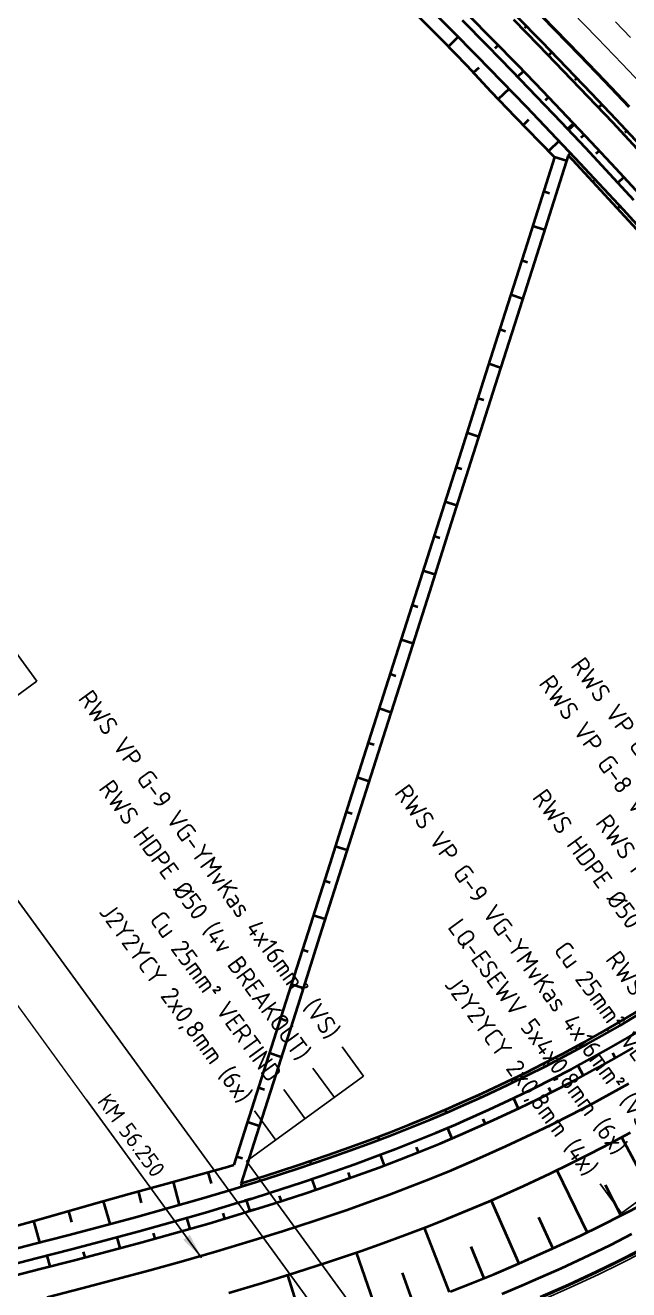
# Model space of a CAD drawing. Header units: metres. Extents: x 134219 to 139178, y 438661 to 444352.
# Drawn here: x 135440.9 to 135524.2, y 442747.4 to 442922.2 of the extents above; entities that cross this region are included whole.
import ezdxf
from ezdxf.enums import TextEntityAlignment as Align

# ---------------------------------------------------------------- set-up
doc = ezdxf.new("R2010")
doc.units = ezdxf.units.M
doc.linetypes.add('13strp', pattern=[4, 1, -3])
doc.linetypes.add('39strp', pattern=[12, 3, -9])
for name, color, linetype, lineweight in [('N-WE-AM-KILOMETRERING-S', 7, 'Continuous', 25), ('N-WE-KL-ET_LS_OV_KABEL-T25', 7, 'Continuous', 25), ('Utd-geleiderail-nw', 8, 'glm a2ee v014$0$f2m40080', 35), ('Utd-ondergr-nw', 8, '13strp', 35), ('X-XX-AL-AANPIJLING-G', 7, 'Continuous', 18), ('X-XX-AL-AANPIJLING-S', 7, 'Continuous', 25)]:
    doc.layers.add(name, color=color, linetype=linetype, lineweight=lineweight)
doc.layers.add('N-WE-KL-MONITORING-T25', color=2, linetype='Continuous')
doc.layers.add('Utd-weg-nw', color=8, linetype='Continuous')
doc.styles.add('ISO18', font='NLCS-ISO.ttf')
doc.styles.add('ISO25', font='NLCS-ISO.ttf')
doc.styles.add('NLCS-ISO', font='NLCS-ISO.ttf')
doc.linetypes.add('glm a2ee v014$0$f2m40080', pattern='A,2,-1,[160,RTW.shx,S=0.5,R=0,X=0,Y=0],-1', length=4)
doc.dimstyles.new('UTD', dxfattribs={"dimtxt": 1.8, "dimasz": 1.8, "dimexe": 0, "dimexo": 0, "dimgap": 0.5, "dimtad": 1, "dimdec": 1, "dimzin": 1, "dimdsep": 46, "dimtxsty": 'ISO18', "dimcen": 2.5, "dimclrd": 256, "dimclre": 256, "dimclrt": 1, "dimadec": 0, "dimazin": 0, "dimtfac": 1, "dimtdec": 1, "dimtmove": 0, "dimatfit": 3, "dimfxl": 0, "dimlwd": -1, "dimlwe": -1, "dimarcsym": 0})

# ---------------------------------------------------------------- blocks, each defined once
blk = doc.blocks.new('SAL-AM_KILOMETRERING-SO')
blk.add_lwpolyline([(-37, 0), (-28, 0), (-10, 0)])
at = {"style": 'ISO25'}
blk.add_text('KM', height=2.25, dxfattribs=at).set_placement((-36, 1))
blk.add_attdef('KM', (-31, 1), '', height=2.25, dxfattribs=at)

msp = doc.modelspace()

# ---------------------------------------------------------------- linework, layer by layer
at = {"layer": 'Utd-geleiderail-nw', "linetype": 'Continuous', "flags": 128}
msp.add_lwpolyline([(135506.77, 442746.79), (135509.81, 442748.08), (135511.05, 442748.62), (135514.94, 442750.35), (135518.79, 442752.15), (135521.75, 442753.58), (135524.68, 442755.06)], dxfattribs=at)
at = {"layer": 'Utd-ondergr-nw', "linetype": 'Continuous', "flags": 128}
for points in [[(135463.1, 442953.65), (135466.74, 442950.4), (135470.35, 442947.13), (135473.95, 442943.83), (135477.52, 442940.51), (135481.06, 442937.16), (135483.52, 442934.81), (135484.58, 442933.79), (135488.09, 442930.39), (135488.42, 442930.07), (135491.57, 442926.98), (135495.03, 442923.54), (135498.47, 442920.09), (135501.88, 442916.6), (135505.2, 442913.02), (135508.55, 442909.48), (135511.97, 442906.01), (135514, 442903.93)], [(135510.59, 442925.18), (135514.05, 442921.64), (135517.49, 442918.09), (135520.91, 442914.52), (135524.31, 442910.93)], [(135496.36, 442924.89), (135499.82, 442921.43), (135503.25, 442917.95), (135506.67, 442914.45), (135510.06, 442910.94), (135513.44, 442907.4), (135516.79, 442903.85), (135513.44, 442907.4), (135516.79, 442903.85), (135520.13, 442900.28), (135523.45, 442896.69), (135526.74, 442893.08)], [(135502.03, 442923.63), (135505.48, 442920.14), (135508.91, 442916.63), (135512.31, 442913.11), (135515.7, 442909.56), (135519.07, 442905.99), (135515.7, 442909.56), (135519.07, 442905.99), (135522.42, 442902.41), (135525.74, 442898.81)], [(135510.54, 442925.13), (135514, 442921.59), (135517.44, 442918.04), (135520.86, 442914.47), (135524.26, 442910.88)], [(135501.23, 442922.84), (135504.68, 442919.35), (135508.1, 442915.85), (135511.5, 442912.33), (135514.89, 442908.78), (135518.25, 442905.22), (135514.89, 442908.78), (135518.25, 442905.22), (135521.59, 442901.64), (135524.92, 442898.04)], [(135508.33, 442922.95), (135511.77, 442919.42), (135515.19, 442915.88), (135518.6, 442912.32), (135521.98, 442908.74), (135525.34, 442905.14)], [(135508.77, 442923.39), (135512.22, 442919.86), (135515.65, 442916.32), (135519.06, 442912.76), (135522.45, 442909.18), (135525.83, 442905.58)], [(135509.89, 442921.8), (135510.12, 442922.02)], [(135500.69, 442920.54), (135499.34, 442919.21)], [(135505.81, 442919), (135506.21, 442919.39)], [(135513.15, 442917.99), (135513.61, 442918.43)], [(135503.52, 442916.28), (135502.81, 442915.61)], [(135508.89, 442915.03), (135509.7, 442915.81)], [(135516.85, 442914.61), (135517.08, 442914.83)], [(135507.72, 442913.37), (135506.21, 442911.95)], [(135512.76, 442911.82), (135513.17, 442912.21)], [(135520.06, 442910.77), (135520.53, 442911.21)], [(135510.41, 442909.07), (135509.67, 442908.34)], [(135515.8, 442907.82), (135516.61, 442908.59)], [(135515.93, 442907.68), (135516.75, 442908.45)], [(135514.61, 442906.17), (135513.17, 442904.77)], [(135517.68, 442906.64), (135518.09, 442907.03)], [(135523.73, 442907.35), (135523.97, 442907.57)], [(135515.88, 442904.16), (135511.85, 442891.49), (135508.82, 442881.96), (135505.79, 442872.43), (135502.76, 442862.9), (135499.73, 442853.37), (135496.7, 442843.84), (135493.67, 442834.31), (135490.64, 442824.78), (135487.61, 442815.25), (135484.58, 442805.72), (135481.55, 442796.19), (135478.52, 442786.66), (135475.49, 442777.13), (135472.46, 442767.6), (135470.7, 442762.08)], [(135516.21, 442904.47), (135515.88, 442904.16)], [(135515.88, 442904.16), (135516.47, 442903.54), (135519.8, 442899.97), (135523.12, 442896.38), (135526.41, 442892.78)], [(135519.76, 442904.43), (135520.17, 442904.81)], [(135514, 442903.93), (135510.21, 442892.01), (135507.18, 442882.48), (135504.15, 442872.95), (135501.12, 442863.42), (135498.09, 442853.89), (135495.06, 442844.36), (135492.03, 442834.83), (135489, 442825.3), (135485.97, 442815.77), (135482.94, 442806.24), (135479.91, 442796.71), (135476.88, 442787.18), (135473.85, 442777.65), (135470.82, 442768.12), (135469.71, 442764.63)], [(135515.64, 442903.4), (135514, 442903.93)], [(135522.75, 442900.39), (135523.58, 442901.15)], [(135513.31, 442898.9), (135512.48, 442899.16)], [(135519.46, 442900.66), (135519.3, 442900.51)], [(135523.03, 442897.15), (135522.7, 442896.84)], [(135512.61, 442893.87), (135510.97, 442894.4)], [(135510.27, 442889.37), (135509.45, 442889.63)], [(135509.58, 442884.34), (135507.94, 442884.87)], [(135507.24, 442879.84), (135506.42, 442880.1)], [(135506.55, 442874.81), (135504.91, 442875.34)], [(135504.21, 442870.31), (135503.39, 442870.57)], [(135503.52, 442865.28), (135501.88, 442865.81)], [(135501.18, 442860.78), (135500.36, 442861.04)], [(135500.49, 442855.75), (135498.85, 442856.28)], [(135498.15, 442851.25), (135497.33, 442851.51)], [(135497.46, 442846.22), (135495.82, 442846.75)], [(135495.12, 442841.72), (135494.3, 442841.98)], [(135494.43, 442836.69), (135492.79, 442837.22)], [(135492.09, 442832.19), (135491.27, 442832.45)], [(135491.4, 442827.16), (135489.76, 442827.69)], [(135489.06, 442822.66), (135488.24, 442822.92)], [(135488.37, 442817.63), (135486.73, 442818.16)], [(135486.03, 442813.13), (135485.21, 442813.39)], [(135485.34, 442808.1), (135483.7, 442808.63)], [(135483, 442803.6), (135482.18, 442803.86)], [(135482.31, 442798.57), (135480.67, 442799.1)], [(135479.97, 442794.07), (135479.15, 442794.33)], [(135479.28, 442789.04), (135477.64, 442789.57)], [(135437.3, 442752.47), (135442.07, 442753.68), (135446.79, 442754.9), (135451.47, 442756.14), (135456.1, 442757.39), (135460.69, 442758.66), (135465.23, 442759.97), (135469.72, 442761.31), (135470.61, 442761.58), (135471.5, 442761.85), (135470.61, 442761.58), (135471.5, 442761.85), (135474.16, 442762.69), (135478.55, 442764.11), (135482.87, 442765.58), (135485.73, 442766.59), (135488.55, 442767.63), (135491.35, 442768.69), (135494.11, 442769.78), (135496.85, 442770.9), (135499.56, 442772.05), (135500.67, 442772.53), (135504.13, 442774.07), (135507.55, 442775.67), (135510.18, 442776.96), (135512.79, 442778.27), (135515.38, 442779.63), (135517.96, 442781.02), (135518.47, 442781.3), (135520.51, 442782.44), (135523.04, 442783.9), (135525.56, 442785.4)], [(135470.7, 442762.08), (135471.37, 442762.28), (135474.03, 442763.11), (135478.41, 442764.54), (135482.73, 442766.01), (135485.57, 442767.02), (135488.39, 442768.05), (135491.19, 442769.11), (135493.95, 442770.2), (135496.68, 442771.32), (135499.38, 442772.46), (135500.49, 442772.95), (135503.94, 442774.48), (135507.36, 442776.08), (135509.98, 442777.36), (135512.58, 442778.67), (135515.17, 442780.02), (135517.74, 442781.41), (135518.25, 442781.69), (135520.29, 442782.83), (135522.82, 442784.29), (135525.32, 442785.78)], [(135437.79, 442750.53), (135442.56, 442751.74), (135447.29, 442752.97), (135451.98, 442754.2), (135456.63, 442755.46), (135461.23, 442756.74), (135465.79, 442758.05), (135470.3, 442759.39), (135471.19, 442759.66), (135472.09, 442759.94), (135471.19, 442759.66), (135472.09, 442759.94), (135474.76, 442760.78), (135479.17, 442762.21), (135483.53, 442763.69), (135486.4, 442764.71), (135489.24, 442765.75), (135492.06, 442766.82), (135494.85, 442767.92), (135497.61, 442769.05), (135500.35, 442770.21), (135501.47, 442770.7), (135504.96, 442772.25), (135508.41, 442773.87), (135511.07, 442775.16), (135513.7, 442776.49), (135516.32, 442777.86), (135518.92, 442779.26), (135519.43, 442779.55), (135521.5, 442780.7), (135524.05, 442782.17), (135526.59, 442783.68)], [(135476.94, 442784.54), (135476.12, 442784.8)], [(135521.39, 442783.2), (135521.27, 442783.4)], [(135438.17, 442749), (135442.94, 442750.22), (135447.68, 442751.44), (135452.38, 442752.68), (135457.04, 442753.94), (135461.65, 442755.22), (135466.23, 442756.53), (135470.75, 442757.88), (135471.65, 442758.16), (135472.55, 442758.43), (135471.65, 442758.16), (135472.55, 442758.43), (135475.23, 442759.27), (135479.66, 442760.71), (135484.04, 442762.2), (135486.93, 442763.22), (135489.79, 442764.27), (135492.63, 442765.35), (135495.43, 442766.46), (135498.21, 442767.59), (135500.96, 442768.76), (135502.1, 442769.26), (135505.61, 442770.82), (135509.09, 442772.45), (135511.76, 442773.75), (135514.42, 442775.09), (135517.06, 442776.47), (135519.67, 442777.88), (135520.2, 442778.17), (135522.27, 442779.33), (135524.85, 442780.81)], [(135517.12, 442780.57), (135516.91, 442780.96)], [(135521.99, 442780.08), (135522.38, 442779.39)], [(135476.25, 442779.51), (135474.61, 442780.04)], [(135512.59, 442778.42), (135512.49, 442778.62)], [(135517.23, 442778.34), (135517.97, 442776.96)], [(135443.93, 442746.34), (135448.68, 442747.57), (135453.4, 442748.81), (135458.08, 442750.08), (135462.73, 442751.37), (135467.34, 442752.69), (135471.91, 442754.05), (135476.43, 442755.46), (135480.91, 442756.91), (135485.35, 442758.42), (135488.27, 442759.46), (135491.18, 442760.52), (135494.06, 442761.62), (135496.91, 442762.74), (135499.74, 442763.9), (135502.54, 442765.08), (135503.69, 442765.59), (135507.27, 442767.18), (135510.82, 442768.84), (135513.54, 442770.17), (135516.24, 442771.53), (135518.93, 442772.93), (135521.6, 442774.37), (135524.24, 442775.85)], [(135473.91, 442775.01), (135473.09, 442775.27)], [(135508.21, 442775.99), (135508.01, 442776.4)], [(135513.15, 442775.33), (135513.51, 442774.63)], [(135503.58, 442774.07), (135503.48, 442774.28)], [(135508.31, 442773.82), (135508.99, 442772.4)], [(135499.09, 442771.85), (135498.91, 442772.26)], [(135473.22, 442769.98), (135471.58, 442770.51)], [(135494.38, 442770.13), (135494.29, 442770.34)], [(135499.19, 442769.71), (135499.81, 442768.27)], [(135504.09, 442771), (135504.42, 442770.28)], [(135469.01, 442746.93), (135473.64, 442748.31), (135478.23, 442749.74), (135482.79, 442751.21), (135487.31, 442752.75), (135490.29, 442753.81), (135493.26, 442754.9), (135496.2, 442756.01), (135499.12, 442757.16), (135502.02, 442758.35), (135504.9, 442759.57), (135506.08, 442760.08), (135509.76, 442761.72), (135513.4, 442763.43), (135516.2, 442764.79), (135518.98, 442766.19), (135521.74, 442767.63), (135524.48, 442769.11)], [(135489.79, 442768.1), (135489.63, 442768.52)], [(135523.23, 442768.43), (135527.77, 442760.02)], [(135485.02, 442766.58), (135484.94, 442766.79)], [(135494.86, 442767.08), (135495.15, 442766.35)], [(135436.58, 442755.35), (135441.31, 442756.66), (135446, 442757.98), (135450.63, 442759.3), (135455.23, 442760.63), (135459.8, 442761.84), (135464.33, 442763.09), (135468.8, 442764.36), (135469.69, 442764.62), (135469.71, 442764.63)], [(135470.88, 442765.48), (135470.06, 442765.74)], [(135480.36, 442764.73), (135480.22, 442765.15)], [(135489.91, 442766), (135490.46, 442764.53)], [(135466.6, 442762.06), (135466.16, 442763.61)], [(135475.54, 442763.37), (135475.47, 442763.58)], [(135480.49, 442762.65), (135480.99, 442761.16)], [(135485.48, 442763.54), (135485.74, 442762.8)], [(135514.33, 442763.87), (135518.49, 442755.28)], [(135456.95, 442759.36), (135456.52, 442760.97)], [(135462.21, 442759.1), (135461.34, 442762.27)], [(135470.84, 442761.65), (135470.7, 442762.08)], [(135520.98, 442761.85), (135523.16, 442757.6)], [(135452.62, 442756.45), (135451.7, 442759.61)], [(135471.42, 442759.73), (135471.89, 442758.23)], [(135475.98, 442760.34), (135476.22, 442759.59)], [(135499.62, 442747.09), (135502.65, 442748.29), (135505.66, 442749.52), (135508.65, 442750.79), (135509.89, 442751.33), (135513.72, 442753.03), (135517.52, 442754.81), (135520.44, 442756.23), (135523.34, 442757.69), (135526.22, 442759.19)], [(135505.24, 442759.71), (135509.04, 442750.96)], [(135447.33, 442756.7), (135446.9, 442758.23)], [(135468.2, 442757.94), (135468.42, 442757.18)], [(135511.79, 442757.4), (135513.77, 442753.06)], [(135442.92, 442753.9), (135442.08, 442756.88)], [(135463.17, 442757.29), (135463.61, 442755.78)], [(135495.98, 442755.93), (135499.42, 442747.02)], [(135453.54, 442754.62), (135453.95, 442753.1)], [(135458.57, 442755.18), (135458.78, 442754.42)], [(135448.9, 442752.58), (135449.1, 442751.82)], [(135486.59, 442752.5), (135489.71, 442743.46)], [(135502.43, 442753.35), (135504.24, 442748.93)], [(135512.05, 442746.35), (135515.97, 442748.09), (135519.86, 442749.91), (135522.85, 442751.36), (135525.81, 442752.86)], [(135512.08, 442746.28), (135516, 442748.03), (135519.89, 442749.85), (135522.88, 442751.3), (135525.85, 442752.79)], [(135443.87, 442752.08), (135444.26, 442750.56)], [(135477.09, 442749.37), (135479.96, 442740.24)], [(135492.94, 442749.68), (135494.57, 442745.19)]]:
    msp.add_lwpolyline(points, dxfattribs=at)
at = {"layer": 'Utd-weg-nw', "linetype": '39strp', "flags": 128}
for points in [[(135405.09, 443025.19), (135406.21, 443024.36), (135410.59, 443021.07), (135414.18, 443018.36), (135418.15, 443015.33), (135422.1, 443012.3), (135426.05, 443009.24), (135429.97, 443006.17), (135433.88, 443003.08), (135437.78, 442999.97), (135440.18, 442998.04), (135445.51, 442993.69), (135449.35, 442990.52), (135453.18, 442987.33), (135456.98, 442984.11), (135460.77, 442980.88), (135464.54, 442977.62), (135468.29, 442974.34), (135472.03, 442971.04), (135475.74, 442967.72), (135479.44, 442964.38), (135483.12, 442961.02), (135486.78, 442957.64), (135490.42, 442954.24), (135494.04, 442950.82), (135496.55, 442948.42), (135497.64, 442947.38), (135501.22, 442943.92), (135501.56, 442943.59), (135504.79, 442940.44), (135508.33, 442936.94), (135511.86, 442933.42), (135515.36, 442929.88), (135518.85, 442926.32), (135522.32, 442922.74), (135525.76, 442919.14), (135529.19, 442915.53), (135532.59, 442911.89), (135535.98, 442908.23), (135539.34, 442904.56), (135542.69, 442900.87), (135546.01, 442897.16), (135549.32, 442893.43), (135552.6, 442889.68), (135555.86, 442885.92), (135559.1, 442882.13), (135562.32, 442878.33), (135565.52, 442874.51), (135569.2, 442870.07), (135571.86, 442866.82), (135574.99, 442862.95), (135578.11, 442859.06), (135581.21, 442855.15), (135584.29, 442851.24), (135587.36, 442847.3), (135590.41, 442843.36), (135593.45, 442839.4), (135596.47, 442835.43), (135599.48, 442831.45), (135602.49, 442827.47), (135605.44, 442823.53)], [(135124.71, 442570.8), (135128.33, 442574.19), (135131.99, 442577.55), (135135.68, 442580.87), (135139.41, 442584.15), (135143.17, 442587.4), (135146.97, 442590.6), (135150.8, 442593.76), (135154.66, 442596.88), (135158.55, 442599.96), (135162.48, 442603), (135166.44, 442606), (135168.74, 442607.72), (135170.43, 442608.96), (135174.45, 442611.87), (135178.5, 442614.74), (135182.58, 442617.57), (135183.91, 442618.48), (135186.69, 442620.36), (135190.83, 442623.1), (135195, 442625.8), (135199.2, 442628.45), (135199.5, 442628.64), (135203.42, 442631.06), (135207.67, 442633.63), (135207.8, 442633.7), (135211.95, 442636.15), (135216.2, 442638.59), (135216.44, 442638.73), (135220.59, 442641.06), (135224.94, 442643.44), (135229.32, 442645.79), (135233.73, 442648.09), (135238.15, 442650.35), (135242.6, 442652.57), (135247.07, 442654.76), (135251.55, 442656.91), (135256.06, 442659.02), (135260.58, 442661.1), (135265.11, 442663.15), (135269.66, 442665.17), (135274.23, 442667.16), (135274.42, 442667.24), (135278.9, 442669.16), (135283.4, 442671.05), (135288, 442672.95), (135292.61, 442674.82), (135297.24, 442676.66), (135301.88, 442678.48), (135306.52, 442680.26), (135311.18, 442682.02), (135315.85, 442683.75), (135320.54, 442685.45), (135325.23, 442687.12), (135329.93, 442688.75), (135334.64, 442690.37), (135339.36, 442691.95), (135344.1, 442693.5), (135348.84, 442695.02), (135353.59, 442696.51), (135358.35, 442697.97), (135359.67, 442698.37), (135363.78, 442699.6), (135367.9, 442700.81), (135372.68, 442702.19), (135377.48, 442703.54), (135382.29, 442704.87), (135387.1, 442706.18), (135391.91, 442707.47), (135396.74, 442708.75), (135401.57, 442710.01), (135406.4, 442711.25), (135411.24, 442712.49), (135416.08, 442713.71), (135420.92, 442714.93), (135425.77, 442716.14), (135430.62, 442717.34), (135435.47, 442718.55), (135436.82, 442718.88), (135445.18, 442720.98), (135450.04, 442722.21), (135454.89, 442723.46), (135459.74, 442724.73), (135464.59, 442726.04), (135469.44, 442727.38), (135474.27, 442728.76), (135479.1, 442730.2), (135483.91, 442731.69), (135488.71, 442733.24), (135493.48, 442734.87), (135496.66, 442735.99), (135499.82, 442737.14), (135502.97, 442738.34), (135506.11, 442739.57), (135509.24, 442740.84), (135512.35, 442742.15), (135513.63, 442742.71), (135517.62, 442744.48), (135521.57, 442746.33), (135524.61, 442747.8), (135527.62, 442749.32), (135530.62, 442750.88), (135533.59, 442752.48), (135536.54, 442754.13), (135539.47, 442755.81), (135542.37, 442757.54), (135545.25, 442759.3), (135548.1, 442761.1), (135550.93, 442762.95), (135553.73, 442764.83), (135556.51, 442766.75), (135559.26, 442768.71), (135561.98, 442770.71), (135564.67, 442772.75), (135567.34, 442774.82), (135569.98, 442776.93), (135572.58, 442779.08), (135575.16, 442781.26), (135577.7, 442783.47), (135580.22, 442785.73), (135582.7, 442788.02), (135585.15, 442790.34), (135587.57, 442792.69), (135589.96, 442795.08), (135592.31, 442797.5), (135594.63, 442799.96), (135595.36, 442800.75)]]:
    msp.add_lwpolyline(points, dxfattribs=at)
at = {"layer": 'Utd-weg-nw', "linetype": 'Continuous', "flags": 128}
for points in [[(135516.45, 442923.98), (135519.9, 442920.42), (135523.34, 442916.83), (135526.75, 442913.23)], [(135512.24, 442745.92), (135516.17, 442747.67), (135520.06, 442749.48), (135523.06, 442750.94), (135526.03, 442752.44)]]:
    msp.add_lwpolyline(points, dxfattribs=at)
at = {"layer": 'X-XX-AL-AANPIJLING-S'}
for p, q in [((135442.47, 442831.48), (135439.53, 442835.53)), ((135426.31, 442819.71), (135442.47, 442831.48)), ((135523.24, 442757.96), (135614.59, 442824.49)), ((135486.3, 442737.33), (135426.31, 442819.71)), ((135487.62, 442776.88), (135484.68, 442780.93)), ((135471.45, 442765.11), (135487.62, 442776.88)), ((135483.58, 442773.94), (135480.63, 442777.98)), ((135479.54, 442771), (135476.59, 442775.04)), ((135475.49, 442768.05), (135472.55, 442772.1)), ((135499.28, 442726.9), (135471.45, 442765.11)), ((135523.24, 442757.96), (135520.3, 442762))]:
    msp.add_line(p, q, dxfattribs=at)

# ---------------------------------------------------------------- block references
at = {"layer": 'N-WE-AM-KILOMETRERING-S'}
ref = msp.add_blockref('SAL-AM_KILOMETRERING-SO', (135471.12, 442743.69), dxfattribs=dict(at, rotation=306.0659960422026))
ref.add_attrib('KM', '56.250', (135453.68, 442769.34), dxfattribs={"layer": 'N-WE-KL-MONITORING-T25', "height": 2.25, "rotation": 306.066, "style": 'ISO25'})

# ---------------------------------------------------------------- texts
at = {"layer": 'N-WE-KL-ET_LS_OV_KABEL-T25', "style": 'NLCS-ISO'}
for s, p in [('RWS VP G-6 VG-YMvKas 4x10mm² (VS)', (135551.5, 442787.11)), ('RWS VP G-8 VG-YMvKas 4x25mm² (VS)', (135547.46, 442784.16)), ('RWS VP G-9 VG-YMvKas 4x16mm² (VS)', (135483.55, 442782.48)), ('RWS HDPE Ø50 (4v BREAKOUT)', (135479.5, 442779.53)), ('RWS VP G-9 VG-YMvKas 4x16mm² (VS)', (135527.25, 442769.44)), ('RWS HDPE Ø50 (4v BREAKOUT)', (135539.38, 442778.27)), ('RWS HDPE Ø50 (96v GVK)', (135543.42, 442781.22)), ('J2Y2YCY 2x0,8mm (6x)', (135471.42, 442773.65)), ('Cu 25mm² VERTIND', (135475.46, 442776.59)), ('LQ-ESEWV 5x4x0,8mm (6x)', (135523.21, 442766.5)), ('Cu 25mm² VERTIND', (135531.29, 442772.39)), ('RWS HDPE Ø50', (135535.34, 442775.33)), ('J2Y2YCY 2x0,8mm (4x)', (135519.17, 442763.56))]:
    msp.add_text(s, height=2.5, rotation=306.066, dxfattribs=at).set_placement(p, align=Align.MIDDLE_RIGHT)

# ---------------------------------------------------------------- leaders
at = {"layer": 'X-XX-AL-AANPIJLING-G'}
msp.add_leader([(135465.23, 442751.78), (135419.41, 442814.69)], dimstyle='UTD', override={"dimasz": 3.5, "dimfxl": 0}, dxfattribs=at)

doc.saveas('drawing.dxf')
